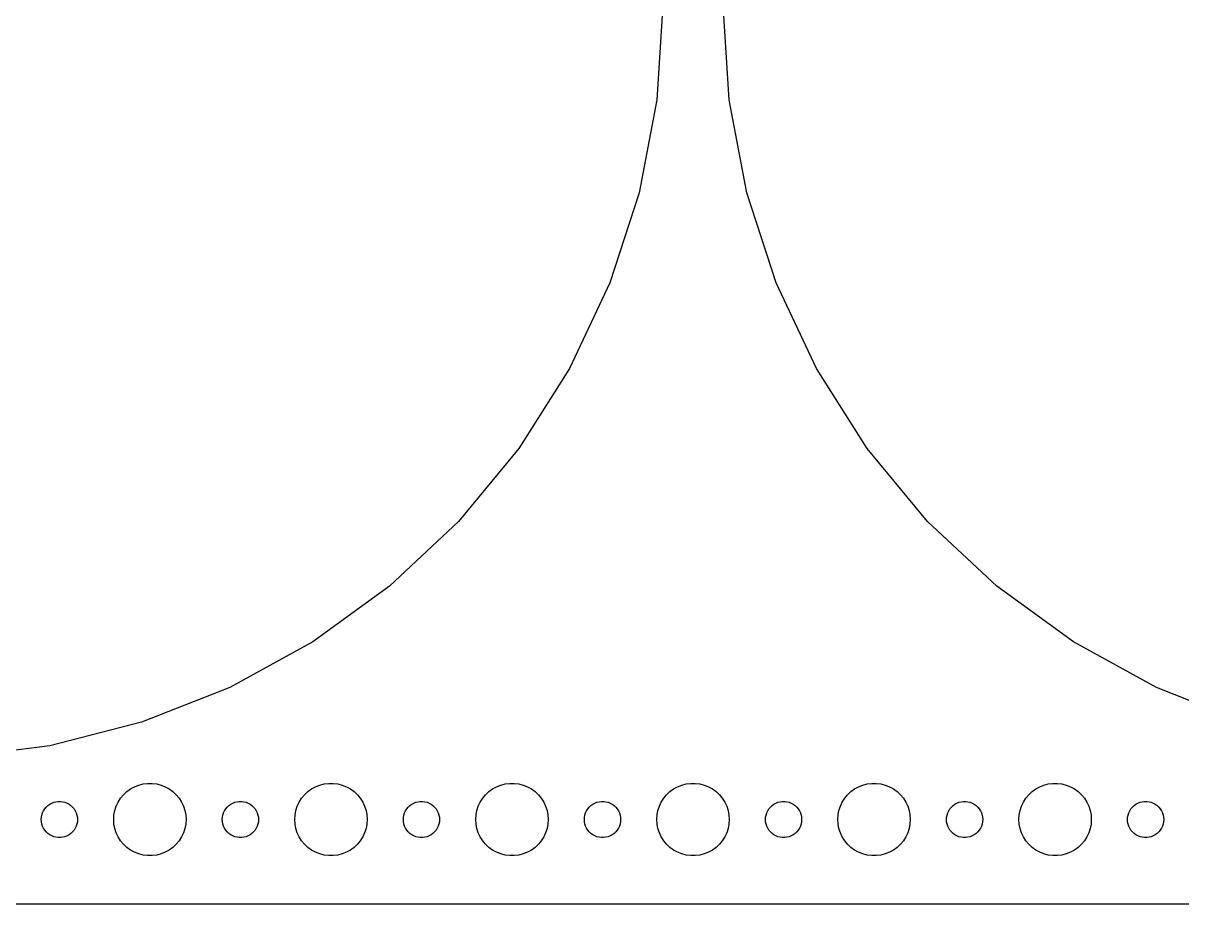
# Model space of a CAD drawing. Header units: metres. Extents: x -337 to 337, y -74 to 74.
# Drawn here: x 139.5 to 235.5, y -74.5 to -1.5 of the extents above; entities that cross this region are included whole.
import ezdxf

# ---------------------------------------------------------------- set-up
doc = ezdxf.new("R2010")
doc.units = ezdxf.units.M

msp = doc.modelspace()

# ---------------------------------------------------------------- linework, layer by layer
for p, q in [((192.5, 0), (192.007, -7.83331)), ((197.993, -7.83331), (197.5, 0)), ((192.007, -7.83331), (190.536, -15.5431)), ((199.464, -15.5431), (197.993, -7.83331)), ((190.536, -15.5431), (188.111, -23.0078)), ((201.889, -23.0078), (199.464, -15.5431)), ((188.111, -23.0078), (184.769, -30.1096)), ((205.231, -30.1096), (201.889, -23.0078)), ((184.769, -30.1096), (180.564, -36.7366)), ((209.436, -36.7366), (205.231, -30.1096)), ((180.564, -36.7366), (175.561, -42.7842)), ((214.439, -42.7842), (209.436, -36.7366)), ((175.561, -42.7842), (169.839, -48.1571)), ((220.161, -48.1571), (214.439, -42.7842)), ((169.839, -48.1571), (163.489, -52.7705)), ((226.511, -52.7705), (220.161, -48.1571)), ((163.489, -52.7705), (156.611, -56.5517)), ((233.389, -56.5517), (226.511, -52.7705)), ((156.611, -56.5517), (149.314, -59.441)), ((240.686, -59.441), (233.389, -56.5517)), ((149.314, -59.441), (141.711, -61.3929)), ((141.711, -61.3929), (133.924, -62.3767)), ((147.813, -65.4464), (148.088, -65.1885)), ((148.088, -65.1885), (148.393, -64.967)), ((148.393, -64.967), (148.723, -64.7855)), ((148.723, -64.7855), (149.073, -64.6468)), ((149.073, -64.6468), (149.438, -64.5531)), ((149.438, -64.5531), (149.812, -64.5059)), ((149.812, -64.5059), (150.188, -64.5059)), ((150.188, -64.5059), (150.562, -64.5531)), ((150.562, -64.5531), (150.927, -64.6468)), ((150.927, -64.6468), (151.277, -64.7855)), ((151.277, -64.7855), (151.607, -64.967)), ((151.607, -64.967), (151.912, -65.1885)), ((151.912, -65.1885), (152.187, -65.4464)), ((162.813, -65.4464), (163.088, -65.1885)), ((163.088, -65.1885), (163.393, -64.967)), ((163.393, -64.967), (163.723, -64.7855)), ((163.723, -64.7855), (164.073, -64.6468)), ((164.073, -64.6468), (164.438, -64.5531)), ((164.438, -64.5531), (164.812, -64.5059)), ((164.812, -64.5059), (165.188, -64.5059)), ((165.188, -64.5059), (165.562, -64.5531)), ((165.562, -64.5531), (165.927, -64.6468)), ((165.927, -64.6468), (166.277, -64.7855)), ((166.277, -64.7855), (166.607, -64.967)), ((166.607, -64.967), (166.912, -65.1885)), ((166.912, -65.1885), (167.187, -65.4464)), ((177.813, -65.4464), (178.088, -65.1885)), ((178.088, -65.1885), (178.393, -64.967)), ((178.393, -64.967), (178.723, -64.7855)), ((178.723, -64.7855), (179.073, -64.6468)), ((179.073, -64.6468), (179.438, -64.5531)), ((179.438, -64.5531), (179.812, -64.5059)), ((179.812, -64.5059), (180.188, -64.5059)), ((180.188, -64.5059), (180.562, -64.5531)), ((180.562, -64.5531), (180.927, -64.6468)), ((180.927, -64.6468), (181.277, -64.7855)), ((181.277, -64.7855), (181.607, -64.967)), ((181.607, -64.967), (181.912, -65.1885)), ((181.912, -65.1885), (182.187, -65.4464)), ((192.813, -65.4464), (193.088, -65.1885)), ((193.088, -65.1885), (193.393, -64.967)), ((193.393, -64.967), (193.723, -64.7855)), ((193.723, -64.7855), (194.073, -64.6468)), ((194.073, -64.6468), (194.438, -64.5531)), ((194.438, -64.5531), (194.812, -64.5059)), ((194.812, -64.5059), (195.188, -64.5059)), ((195.188, -64.5059), (195.562, -64.5531)), ((195.562, -64.5531), (195.927, -64.6468)), ((195.927, -64.6468), (196.277, -64.7855)), ((196.277, -64.7855), (196.607, -64.967)), ((196.607, -64.967), (196.912, -65.1885)), ((196.912, -65.1885), (197.187, -65.4464)), ((207.813, -65.4464), (208.088, -65.1885)), ((208.088, -65.1885), (208.393, -64.967)), ((208.393, -64.967), (208.723, -64.7855)), ((208.723, -64.7855), (209.073, -64.6468)), ((209.073, -64.6468), (209.438, -64.5531)), ((209.438, -64.5531), (209.812, -64.5059)), ((209.812, -64.5059), (210.188, -64.5059)), ((210.188, -64.5059), (210.562, -64.5531)), ((210.562, -64.5531), (210.927, -64.6468)), ((210.927, -64.6468), (211.277, -64.7855)), ((211.277, -64.7855), (211.607, -64.967)), ((211.607, -64.967), (211.912, -65.1885)), ((211.912, -65.1885), (212.187, -65.4464)), ((222.813, -65.4464), (223.088, -65.1885)), ((223.088, -65.1885), (223.393, -64.967)), ((223.393, -64.967), (223.723, -64.7855)), ((223.723, -64.7855), (224.073, -64.6468)), ((224.073, -64.6468), (224.438, -64.5531)), ((224.438, -64.5531), (224.812, -64.5059)), ((224.812, -64.5059), (225.188, -64.5059)), ((225.188, -64.5059), (225.562, -64.5531)), ((225.562, -64.5531), (225.927, -64.6468)), ((225.927, -64.6468), (226.277, -64.7855)), ((226.277, -64.7855), (226.607, -64.967)), ((226.607, -64.967), (226.912, -65.1885)), ((226.912, -65.1885), (227.187, -65.4464)), ((141.544, -66.3442), (141.696, -66.2335)), ((141.696, -66.2335), (141.861, -66.1428)), ((141.861, -66.1428), (142.036, -66.0734)), ((142.036, -66.0734), (142.219, -66.0266)), ((142.219, -66.0266), (142.406, -66.003)), ((142.406, -66.003), (142.594, -66.003)), ((142.594, -66.003), (142.781, -66.0266)), ((142.781, -66.0266), (142.964, -66.0734)), ((142.964, -66.0734), (143.139, -66.1428)), ((143.139, -66.1428), (143.304, -66.2335)), ((143.304, -66.2335), (143.456, -66.3442)), ((147.211, -66.3956), (147.371, -66.0547)), ((147.371, -66.0547), (147.573, -65.7366)), ((147.573, -65.7366), (147.813, -65.4464)), ((152.187, -65.4464), (152.427, -65.7366)), ((152.427, -65.7366), (152.629, -66.0547)), ((152.629, -66.0547), (152.789, -66.3956)), ((156.544, -66.3442), (156.696, -66.2335)), ((156.696, -66.2335), (156.861, -66.1428)), ((156.861, -66.1428), (157.036, -66.0734)), ((157.036, -66.0734), (157.219, -66.0266)), ((157.219, -66.0266), (157.406, -66.003)), ((157.406, -66.003), (157.594, -66.003)), ((157.594, -66.003), (157.781, -66.0266)), ((157.781, -66.0266), (157.964, -66.0734)), ((157.964, -66.0734), (158.139, -66.1428)), ((158.139, -66.1428), (158.304, -66.2335)), ((158.304, -66.2335), (158.456, -66.3442)), ((162.211, -66.3956), (162.371, -66.0547)), ((162.371, -66.0547), (162.573, -65.7366)), ((162.573, -65.7366), (162.813, -65.4464)), ((167.187, -65.4464), (167.427, -65.7366)), ((167.427, -65.7366), (167.629, -66.0547)), ((167.629, -66.0547), (167.789, -66.3956)), ((171.544, -66.3442), (171.696, -66.2335)), ((171.696, -66.2335), (171.861, -66.1428)), ((171.861, -66.1428), (172.036, -66.0734)), ((172.036, -66.0734), (172.219, -66.0266)), ((172.219, -66.0266), (172.406, -66.003)), ((172.406, -66.003), (172.594, -66.003)), ((172.594, -66.003), (172.781, -66.0266)), ((172.781, -66.0266), (172.964, -66.0734)), ((172.964, -66.0734), (173.139, -66.1428)), ((173.139, -66.1428), (173.304, -66.2335)), ((173.304, -66.2335), (173.456, -66.3442)), ((177.211, -66.3956), (177.371, -66.0547)), ((177.371, -66.0547), (177.573, -65.7366)), ((177.573, -65.7366), (177.813, -65.4464)), ((182.187, -65.4464), (182.427, -65.7366)), ((182.427, -65.7366), (182.629, -66.0547)), ((182.629, -66.0547), (182.789, -66.3956)), ((186.544, -66.3442), (186.696, -66.2335)), ((186.696, -66.2335), (186.861, -66.1428)), ((186.861, -66.1428), (187.036, -66.0734)), ((187.036, -66.0734), (187.219, -66.0266)), ((187.219, -66.0266), (187.406, -66.003)), ((187.406, -66.003), (187.594, -66.003)), ((187.594, -66.003), (187.781, -66.0266)), ((187.781, -66.0266), (187.964, -66.0734)), ((187.964, -66.0734), (188.139, -66.1428)), ((188.139, -66.1428), (188.304, -66.2335)), ((188.304, -66.2335), (188.456, -66.3442)), ((192.211, -66.3956), (192.371, -66.0547)), ((192.371, -66.0547), (192.573, -65.7366)), ((192.573, -65.7366), (192.813, -65.4464)), ((197.187, -65.4464), (197.427, -65.7366)), ((197.427, -65.7366), (197.629, -66.0547)), ((197.629, -66.0547), (197.789, -66.3956)), ((201.544, -66.3442), (201.696, -66.2335)), ((201.696, -66.2335), (201.861, -66.1428)), ((201.861, -66.1428), (202.036, -66.0734)), ((202.036, -66.0734), (202.219, -66.0266)), ((202.219, -66.0266), (202.406, -66.003)), ((202.406, -66.003), (202.594, -66.003)), ((202.594, -66.003), (202.781, -66.0266)), ((202.781, -66.0266), (202.964, -66.0734)), ((202.964, -66.0734), (203.139, -66.1428)), ((203.139, -66.1428), (203.304, -66.2335)), ((203.304, -66.2335), (203.456, -66.3442)), ((207.211, -66.3956), (207.371, -66.0547)), ((207.371, -66.0547), (207.573, -65.7366)), ((207.573, -65.7366), (207.813, -65.4464)), ((212.187, -65.4464), (212.427, -65.7366)), ((212.427, -65.7366), (212.629, -66.0547)), ((212.629, -66.0547), (212.789, -66.3956)), ((216.544, -66.3442), (216.696, -66.2335)), ((216.696, -66.2335), (216.861, -66.1428)), ((216.861, -66.1428), (217.036, -66.0734)), ((217.036, -66.0734), (217.219, -66.0266)), ((217.219, -66.0266), (217.406, -66.003)), ((217.406, -66.003), (217.594, -66.003)), ((217.594, -66.003), (217.781, -66.0266)), ((217.781, -66.0266), (217.964, -66.0734)), ((217.964, -66.0734), (218.139, -66.1428)), ((218.139, -66.1428), (218.304, -66.2335)), ((218.304, -66.2335), (218.456, -66.3442)), ((222.211, -66.3956), (222.371, -66.0547)), ((222.371, -66.0547), (222.573, -65.7366)), ((222.573, -65.7366), (222.813, -65.4464)), ((227.187, -65.4464), (227.427, -65.7366)), ((227.427, -65.7366), (227.629, -66.0547)), ((227.629, -66.0547), (227.789, -66.3956)), ((231.544, -66.3442), (231.696, -66.2335)), ((231.696, -66.2335), (231.861, -66.1428)), ((231.861, -66.1428), (232.036, -66.0734)), ((232.036, -66.0734), (232.219, -66.0266)), ((232.219, -66.0266), (232.406, -66.003)), ((232.406, -66.003), (232.594, -66.003)), ((232.594, -66.003), (232.781, -66.0266)), ((232.781, -66.0266), (232.964, -66.0734)), ((232.964, -66.0734), (233.139, -66.1428)), ((233.139, -66.1428), (233.304, -66.2335)), ((233.304, -66.2335), (233.456, -66.3442)), ((141.012, -67.312), (141.047, -67.127)), ((141.047, -67.127), (141.105, -66.9478)), ((141.105, -66.9478), (141.186, -66.7774)), ((141.186, -66.7774), (141.286, -66.6183)), ((141.286, -66.6183), (141.407, -66.4732)), ((141.407, -66.4732), (141.544, -66.3442)), ((143.456, -66.3442), (143.593, -66.4732)), ((143.593, -66.4732), (143.714, -66.6183)), ((143.714, -66.6183), (143.814, -66.7774)), ((143.814, -66.7774), (143.895, -66.9478)), ((143.895, -66.9478), (143.953, -67.127)), ((143.953, -67.127), (143.988, -67.312)), ((147, -67.5), (147.024, -67.124)), ((147.024, -67.124), (147.094, -66.7539)), ((147.094, -66.7539), (147.211, -66.3956)), ((152.789, -66.3956), (152.906, -66.7539)), ((152.906, -66.7539), (152.976, -67.124)), ((152.976, -67.124), (153, -67.5)), ((156.012, -67.312), (156.047, -67.127)), ((156.047, -67.127), (156.105, -66.9478)), ((156.105, -66.9478), (156.186, -66.7774)), ((156.186, -66.7774), (156.286, -66.6183)), ((156.286, -66.6183), (156.407, -66.4732)), ((156.407, -66.4732), (156.544, -66.3442)), ((158.456, -66.3442), (158.593, -66.4732)), ((158.593, -66.4732), (158.714, -66.6183)), ((158.714, -66.6183), (158.814, -66.7774)), ((158.814, -66.7774), (158.895, -66.9478)), ((158.895, -66.9478), (158.953, -67.127)), ((158.953, -67.127), (158.988, -67.312)), ((162, -67.5), (162.024, -67.124)), ((162.024, -67.124), (162.094, -66.7539)), ((162.094, -66.7539), (162.211, -66.3956)), ((167.789, -66.3956), (167.906, -66.7539)), ((167.906, -66.7539), (167.976, -67.124)), ((167.976, -67.124), (168, -67.5)), ((171.012, -67.312), (171.047, -67.127)), ((171.047, -67.127), (171.105, -66.9478)), ((171.105, -66.9478), (171.186, -66.7774)), ((171.186, -66.7774), (171.286, -66.6183)), ((171.286, -66.6183), (171.407, -66.4732)), ((171.407, -66.4732), (171.544, -66.3442)), ((173.456, -66.3442), (173.593, -66.4732)), ((173.593, -66.4732), (173.714, -66.6183)), ((173.714, -66.6183), (173.814, -66.7774)), ((173.814, -66.7774), (173.895, -66.9478)), ((173.895, -66.9478), (173.953, -67.127)), ((173.953, -67.127), (173.988, -67.312)), ((177, -67.5), (177.024, -67.124)), ((177.024, -67.124), (177.094, -66.7539)), ((177.094, -66.7539), (177.211, -66.3956)), ((182.789, -66.3956), (182.906, -66.7539)), ((182.906, -66.7539), (182.976, -67.124)), ((182.976, -67.124), (183, -67.5)), ((186.012, -67.312), (186.047, -67.127)), ((186.047, -67.127), (186.105, -66.9478)), ((186.105, -66.9478), (186.186, -66.7774)), ((186.186, -66.7774), (186.286, -66.6183)), ((186.286, -66.6183), (186.407, -66.4732)), ((186.407, -66.4732), (186.544, -66.3442)), ((188.456, -66.3442), (188.593, -66.4732)), ((188.593, -66.4732), (188.714, -66.6183)), ((188.714, -66.6183), (188.814, -66.7774)), ((188.814, -66.7774), (188.895, -66.9478)), ((188.895, -66.9478), (188.953, -67.127)), ((188.953, -67.127), (188.988, -67.312)), ((192, -67.5), (192.024, -67.124)), ((192.024, -67.124), (192.094, -66.7539)), ((192.094, -66.7539), (192.211, -66.3956)), ((197.789, -66.3956), (197.906, -66.7539)), ((197.906, -66.7539), (197.976, -67.124)), ((197.976, -67.124), (198, -67.5)), ((201.012, -67.312), (201.047, -67.127)), ((201.047, -67.127), (201.105, -66.9478)), ((201.105, -66.9478), (201.186, -66.7774)), ((201.186, -66.7774), (201.286, -66.6183)), ((201.286, -66.6183), (201.407, -66.4732)), ((201.407, -66.4732), (201.544, -66.3442)), ((203.456, -66.3442), (203.593, -66.4732)), ((203.593, -66.4732), (203.714, -66.6183)), ((203.714, -66.6183), (203.814, -66.7774)), ((203.814, -66.7774), (203.895, -66.9478)), ((203.895, -66.9478), (203.953, -67.127)), ((203.953, -67.127), (203.988, -67.312)), ((207, -67.5), (207.024, -67.124)), ((207.024, -67.124), (207.094, -66.7539)), ((207.094, -66.7539), (207.211, -66.3956)), ((212.789, -66.3956), (212.906, -66.7539)), ((212.906, -66.7539), (212.976, -67.124)), ((212.976, -67.124), (213, -67.5)), ((216.012, -67.312), (216.047, -67.127)), ((216.047, -67.127), (216.105, -66.9478)), ((216.105, -66.9478), (216.186, -66.7774)), ((216.186, -66.7774), (216.286, -66.6183)), ((216.286, -66.6183), (216.407, -66.4732)), ((216.407, -66.4732), (216.544, -66.3442)), ((218.456, -66.3442), (218.593, -66.4732)), ((218.593, -66.4732), (218.714, -66.6183)), ((218.714, -66.6183), (218.814, -66.7774)), ((218.814, -66.7774), (218.895, -66.9478)), ((218.895, -66.9478), (218.953, -67.127)), ((218.953, -67.127), (218.988, -67.312)), ((222, -67.5), (222.024, -67.124)), ((222.024, -67.124), (222.094, -66.7539)), ((222.094, -66.7539), (222.211, -66.3956)), ((227.789, -66.3956), (227.906, -66.7539)), ((227.906, -66.7539), (227.976, -67.124)), ((227.976, -67.124), (228, -67.5)), ((231.012, -67.312), (231.047, -67.127)), ((231.047, -67.127), (231.105, -66.9478)), ((231.105, -66.9478), (231.186, -66.7774)), ((231.186, -66.7774), (231.286, -66.6183)), ((231.286, -66.6183), (231.407, -66.4732)), ((231.407, -66.4732), (231.544, -66.3442)), ((233.456, -66.3442), (233.593, -66.4732)), ((233.593, -66.4732), (233.714, -66.6183)), ((233.714, -66.6183), (233.814, -66.7774)), ((233.814, -66.7774), (233.895, -66.9478)), ((233.895, -66.9478), (233.953, -67.127)), ((233.953, -67.127), (233.988, -67.312)), ((141, -67.5), (141.012, -67.312)), ((141.012, -67.688), (141, -67.5)), ((141.047, -67.873), (141.012, -67.688)), ((141.105, -68.0522), (141.047, -67.873)), ((141.186, -68.2226), (141.105, -68.0522)), ((143.895, -68.0522), (143.814, -68.2226)), ((143.953, -67.873), (143.895, -68.0522)), ((143.988, -67.688), (143.953, -67.873)), ((143.988, -67.312), (144, -67.5)), ((144, -67.5), (143.988, -67.688)), ((147.024, -67.876), (147, -67.5)), ((147.094, -68.2461), (147.024, -67.876)), ((152.976, -67.876), (152.906, -68.2461)), ((153, -67.5), (152.976, -67.876)), ((156, -67.5), (156.012, -67.312)), ((156.012, -67.688), (156, -67.5)), ((156.047, -67.873), (156.012, -67.688)), ((156.105, -68.0522), (156.047, -67.873)), ((156.186, -68.2226), (156.105, -68.0522)), ((158.895, -68.0522), (158.814, -68.2226)), ((158.953, -67.873), (158.895, -68.0522)), ((158.988, -67.688), (158.953, -67.873)), ((158.988, -67.312), (159, -67.5)), ((159, -67.5), (158.988, -67.688)), ((162.024, -67.876), (162, -67.5)), ((162.094, -68.2461), (162.024, -67.876)), ((167.976, -67.876), (167.906, -68.2461)), ((168, -67.5), (167.976, -67.876)), ((171, -67.5), (171.012, -67.312)), ((171.012, -67.688), (171, -67.5)), ((171.047, -67.873), (171.012, -67.688)), ((171.105, -68.0522), (171.047, -67.873)), ((171.186, -68.2226), (171.105, -68.0522)), ((173.895, -68.0522), (173.814, -68.2226)), ((173.953, -67.873), (173.895, -68.0522)), ((173.988, -67.688), (173.953, -67.873)), ((173.988, -67.312), (174, -67.5)), ((174, -67.5), (173.988, -67.688)), ((177.024, -67.876), (177, -67.5)), ((177.094, -68.2461), (177.024, -67.876)), ((182.976, -67.876), (182.906, -68.2461)), ((183, -67.5), (182.976, -67.876)), ((186, -67.5), (186.012, -67.312)), ((186.012, -67.688), (186, -67.5)), ((186.047, -67.873), (186.012, -67.688)), ((186.105, -68.0522), (186.047, -67.873)), ((186.186, -68.2226), (186.105, -68.0522)), ((188.895, -68.0522), (188.814, -68.2226)), ((188.953, -67.873), (188.895, -68.0522)), ((188.988, -67.688), (188.953, -67.873)), ((188.988, -67.312), (189, -67.5)), ((189, -67.5), (188.988, -67.688)), ((192.024, -67.876), (192, -67.5)), ((192.094, -68.2461), (192.024, -67.876)), ((197.976, -67.876), (197.906, -68.2461)), ((198, -67.5), (197.976, -67.876)), ((201, -67.5), (201.012, -67.312)), ((201.012, -67.688), (201, -67.5)), ((201.047, -67.873), (201.012, -67.688)), ((201.105, -68.0522), (201.047, -67.873)), ((201.186, -68.2226), (201.105, -68.0522)), ((203.895, -68.0522), (203.814, -68.2226)), ((203.953, -67.873), (203.895, -68.0522)), ((203.988, -67.688), (203.953, -67.873)), ((203.988, -67.312), (204, -67.5)), ((204, -67.5), (203.988, -67.688)), ((207.024, -67.876), (207, -67.5)), ((207.094, -68.2461), (207.024, -67.876)), ((212.976, -67.876), (212.906, -68.2461)), ((213, -67.5), (212.976, -67.876)), ((216, -67.5), (216.012, -67.312)), ((216.012, -67.688), (216, -67.5)), ((216.047, -67.873), (216.012, -67.688)), ((216.105, -68.0522), (216.047, -67.873)), ((216.186, -68.2226), (216.105, -68.0522)), ((218.895, -68.0522), (218.814, -68.2226)), ((218.953, -67.873), (218.895, -68.0522)), ((218.988, -67.688), (218.953, -67.873)), ((218.988, -67.312), (219, -67.5)), ((219, -67.5), (218.988, -67.688)), ((222.024, -67.876), (222, -67.5)), ((222.094, -68.2461), (222.024, -67.876)), ((227.976, -67.876), (227.906, -68.2461)), ((228, -67.5), (227.976, -67.876)), ((231, -67.5), (231.012, -67.312)), ((231.012, -67.688), (231, -67.5)), ((231.047, -67.873), (231.012, -67.688)), ((231.105, -68.0522), (231.047, -67.873)), ((231.186, -68.2226), (231.105, -68.0522)), ((233.895, -68.0522), (233.814, -68.2226)), ((233.953, -67.873), (233.895, -68.0522)), ((233.988, -67.688), (233.953, -67.873)), ((233.988, -67.312), (234, -67.5)), ((234, -67.5), (233.988, -67.688)), ((141.286, -68.3817), (141.186, -68.2226)), ((141.407, -68.5268), (141.286, -68.3817)), ((141.544, -68.6558), (141.407, -68.5268)), ((141.696, -68.7665), (141.544, -68.6558)), ((141.861, -68.8572), (141.696, -68.7665)), ((142.036, -68.9266), (141.861, -68.8572)), ((142.219, -68.9734), (142.036, -68.9266)), ((142.406, -68.997), (142.219, -68.9734)), ((142.594, -68.997), (142.406, -68.997)), ((142.781, -68.9734), (142.594, -68.997)), ((142.964, -68.9266), (142.781, -68.9734)), ((143.139, -68.8572), (142.964, -68.9266)), ((143.304, -68.7665), (143.139, -68.8572)), ((143.456, -68.6558), (143.304, -68.7665)), ((143.593, -68.5268), (143.456, -68.6558)), ((143.714, -68.3817), (143.593, -68.5268)), ((143.814, -68.2226), (143.714, -68.3817)), ((147.211, -68.6044), (147.094, -68.2461)), ((147.371, -68.9453), (147.211, -68.6044)), ((147.573, -69.2634), (147.371, -68.9453)), ((152.629, -68.9453), (152.427, -69.2634)), ((152.789, -68.6044), (152.629, -68.9453)), ((152.906, -68.2461), (152.789, -68.6044)), ((156.286, -68.3817), (156.186, -68.2226)), ((156.407, -68.5268), (156.286, -68.3817)), ((156.544, -68.6558), (156.407, -68.5268)), ((156.696, -68.7665), (156.544, -68.6558)), ((156.861, -68.8572), (156.696, -68.7665)), ((157.036, -68.9266), (156.861, -68.8572)), ((157.219, -68.9734), (157.036, -68.9266)), ((157.406, -68.997), (157.219, -68.9734)), ((157.594, -68.997), (157.406, -68.997)), ((157.781, -68.9734), (157.594, -68.997)), ((157.964, -68.9266), (157.781, -68.9734)), ((158.139, -68.8572), (157.964, -68.9266)), ((158.304, -68.7665), (158.139, -68.8572)), ((158.456, -68.6558), (158.304, -68.7665)), ((158.593, -68.5268), (158.456, -68.6558)), ((158.714, -68.3817), (158.593, -68.5268)), ((158.814, -68.2226), (158.714, -68.3817)), ((162.211, -68.6044), (162.094, -68.2461)), ((162.371, -68.9453), (162.211, -68.6044)), ((162.573, -69.2634), (162.371, -68.9453)), ((167.629, -68.9453), (167.427, -69.2634)), ((167.789, -68.6044), (167.629, -68.9453)), ((167.906, -68.2461), (167.789, -68.6044)), ((171.286, -68.3817), (171.186, -68.2226)), ((171.407, -68.5268), (171.286, -68.3817)), ((171.544, -68.6558), (171.407, -68.5268)), ((171.696, -68.7665), (171.544, -68.6558)), ((171.861, -68.8572), (171.696, -68.7665)), ((172.036, -68.9266), (171.861, -68.8572)), ((172.219, -68.9734), (172.036, -68.9266)), ((172.406, -68.997), (172.219, -68.9734)), ((172.594, -68.997), (172.406, -68.997)), ((172.781, -68.9734), (172.594, -68.997)), ((172.964, -68.9266), (172.781, -68.9734)), ((173.139, -68.8572), (172.964, -68.9266)), ((173.304, -68.7665), (173.139, -68.8572)), ((173.456, -68.6558), (173.304, -68.7665)), ((173.593, -68.5268), (173.456, -68.6558)), ((173.714, -68.3817), (173.593, -68.5268)), ((173.814, -68.2226), (173.714, -68.3817)), ((177.211, -68.6044), (177.094, -68.2461)), ((177.371, -68.9453), (177.211, -68.6044)), ((177.573, -69.2634), (177.371, -68.9453)), ((182.629, -68.9453), (182.427, -69.2634)), ((182.789, -68.6044), (182.629, -68.9453)), ((182.906, -68.2461), (182.789, -68.6044)), ((186.286, -68.3817), (186.186, -68.2226)), ((186.407, -68.5268), (186.286, -68.3817)), ((186.544, -68.6558), (186.407, -68.5268)), ((186.696, -68.7665), (186.544, -68.6558)), ((186.861, -68.8572), (186.696, -68.7665)), ((187.036, -68.9266), (186.861, -68.8572)), ((187.219, -68.9734), (187.036, -68.9266)), ((187.406, -68.997), (187.219, -68.9734)), ((187.594, -68.997), (187.406, -68.997)), ((187.781, -68.9734), (187.594, -68.997)), ((187.964, -68.9266), (187.781, -68.9734)), ((188.139, -68.8572), (187.964, -68.9266)), ((188.304, -68.7665), (188.139, -68.8572)), ((188.456, -68.6558), (188.304, -68.7665)), ((188.593, -68.5268), (188.456, -68.6558)), ((188.714, -68.3817), (188.593, -68.5268)), ((188.814, -68.2226), (188.714, -68.3817)), ((192.211, -68.6044), (192.094, -68.2461)), ((192.371, -68.9453), (192.211, -68.6044)), ((192.573, -69.2634), (192.371, -68.9453)), ((197.629, -68.9453), (197.427, -69.2634)), ((197.789, -68.6044), (197.629, -68.9453)), ((197.906, -68.2461), (197.789, -68.6044)), ((201.286, -68.3817), (201.186, -68.2226)), ((201.407, -68.5268), (201.286, -68.3817)), ((201.544, -68.6558), (201.407, -68.5268)), ((201.696, -68.7665), (201.544, -68.6558)), ((201.861, -68.8572), (201.696, -68.7665)), ((202.036, -68.9266), (201.861, -68.8572)), ((202.219, -68.9734), (202.036, -68.9266)), ((202.406, -68.997), (202.219, -68.9734)), ((202.594, -68.997), (202.406, -68.997)), ((202.781, -68.9734), (202.594, -68.997)), ((202.964, -68.9266), (202.781, -68.9734)), ((203.139, -68.8572), (202.964, -68.9266)), ((203.304, -68.7665), (203.139, -68.8572)), ((203.456, -68.6558), (203.304, -68.7665)), ((203.593, -68.5268), (203.456, -68.6558)), ((203.714, -68.3817), (203.593, -68.5268)), ((203.814, -68.2226), (203.714, -68.3817)), ((207.211, -68.6044), (207.094, -68.2461)), ((207.371, -68.9453), (207.211, -68.6044)), ((207.573, -69.2634), (207.371, -68.9453)), ((212.629, -68.9453), (212.427, -69.2634)), ((212.789, -68.6044), (212.629, -68.9453)), ((212.906, -68.2461), (212.789, -68.6044)), ((216.286, -68.3817), (216.186, -68.2226)), ((216.407, -68.5268), (216.286, -68.3817)), ((216.544, -68.6558), (216.407, -68.5268)), ((216.696, -68.7665), (216.544, -68.6558)), ((216.861, -68.8572), (216.696, -68.7665)), ((217.036, -68.9266), (216.861, -68.8572)), ((217.219, -68.9734), (217.036, -68.9266)), ((217.406, -68.997), (217.219, -68.9734)), ((217.594, -68.997), (217.406, -68.997)), ((217.781, -68.9734), (217.594, -68.997)), ((217.964, -68.9266), (217.781, -68.9734)), ((218.139, -68.8572), (217.964, -68.9266)), ((218.304, -68.7665), (218.139, -68.8572)), ((218.456, -68.6558), (218.304, -68.7665)), ((218.593, -68.5268), (218.456, -68.6558)), ((218.714, -68.3817), (218.593, -68.5268)), ((218.814, -68.2226), (218.714, -68.3817)), ((222.211, -68.6044), (222.094, -68.2461)), ((222.371, -68.9453), (222.211, -68.6044)), ((222.573, -69.2634), (222.371, -68.9453)), ((227.629, -68.9453), (227.427, -69.2634)), ((227.789, -68.6044), (227.629, -68.9453)), ((227.906, -68.2461), (227.789, -68.6044)), ((231.286, -68.3817), (231.186, -68.2226)), ((231.407, -68.5268), (231.286, -68.3817)), ((231.544, -68.6558), (231.407, -68.5268)), ((231.696, -68.7665), (231.544, -68.6558)), ((231.861, -68.8572), (231.696, -68.7665)), ((232.036, -68.9266), (231.861, -68.8572)), ((232.219, -68.9734), (232.036, -68.9266)), ((232.406, -68.997), (232.219, -68.9734)), ((232.594, -68.997), (232.406, -68.997)), ((232.781, -68.9734), (232.594, -68.997)), ((232.964, -68.9266), (232.781, -68.9734)), ((233.139, -68.8572), (232.964, -68.9266)), ((233.304, -68.7665), (233.139, -68.8572)), ((233.456, -68.6558), (233.304, -68.7665)), ((233.593, -68.5268), (233.456, -68.6558)), ((233.714, -68.3817), (233.593, -68.5268)), ((233.814, -68.2226), (233.714, -68.3817)), ((147.813, -69.5536), (147.573, -69.2634)), ((148.088, -69.8115), (147.813, -69.5536)), ((148.393, -70.033), (148.088, -69.8115)), ((148.723, -70.2145), (148.393, -70.033)), ((151.607, -70.033), (151.277, -70.2145)), ((151.912, -69.8115), (151.607, -70.033)), ((152.187, -69.5536), (151.912, -69.8115)), ((152.427, -69.2634), (152.187, -69.5536)), ((162.813, -69.5536), (162.573, -69.2634)), ((163.088, -69.8115), (162.813, -69.5536)), ((163.393, -70.033), (163.088, -69.8115)), ((163.723, -70.2145), (163.393, -70.033)), ((166.607, -70.033), (166.277, -70.2145)), ((166.912, -69.8115), (166.607, -70.033)), ((167.187, -69.5536), (166.912, -69.8115)), ((167.427, -69.2634), (167.187, -69.5536)), ((177.813, -69.5536), (177.573, -69.2634)), ((178.088, -69.8115), (177.813, -69.5536)), ((178.393, -70.033), (178.088, -69.8115)), ((178.723, -70.2145), (178.393, -70.033)), ((181.607, -70.033), (181.277, -70.2145)), ((181.912, -69.8115), (181.607, -70.033)), ((182.187, -69.5536), (181.912, -69.8115)), ((182.427, -69.2634), (182.187, -69.5536)), ((192.813, -69.5536), (192.573, -69.2634)), ((193.088, -69.8115), (192.813, -69.5536)), ((193.393, -70.033), (193.088, -69.8115)), ((193.723, -70.2145), (193.393, -70.033)), ((196.607, -70.033), (196.277, -70.2145)), ((196.912, -69.8115), (196.607, -70.033)), ((197.187, -69.5536), (196.912, -69.8115)), ((197.427, -69.2634), (197.187, -69.5536)), ((207.813, -69.5536), (207.573, -69.2634)), ((208.088, -69.8115), (207.813, -69.5536)), ((208.393, -70.033), (208.088, -69.8115)), ((208.723, -70.2145), (208.393, -70.033)), ((211.607, -70.033), (211.277, -70.2145)), ((211.912, -69.8115), (211.607, -70.033)), ((212.187, -69.5536), (211.912, -69.8115)), ((212.427, -69.2634), (212.187, -69.5536)), ((222.813, -69.5536), (222.573, -69.2634)), ((223.088, -69.8115), (222.813, -69.5536)), ((223.393, -70.033), (223.088, -69.8115)), ((223.723, -70.2145), (223.393, -70.033)), ((226.607, -70.033), (226.277, -70.2145)), ((226.912, -69.8115), (226.607, -70.033)), ((227.187, -69.5536), (226.912, -69.8115)), ((227.427, -69.2634), (227.187, -69.5536)), ((149.073, -70.3532), (148.723, -70.2145)), ((149.438, -70.4469), (149.073, -70.3532)), ((149.812, -70.4941), (149.438, -70.4469)), ((150.188, -70.4941), (149.812, -70.4941)), ((150.562, -70.4469), (150.188, -70.4941)), ((150.927, -70.3532), (150.562, -70.4469)), ((151.277, -70.2145), (150.927, -70.3532)), ((164.073, -70.3532), (163.723, -70.2145)), ((164.438, -70.4469), (164.073, -70.3532)), ((164.812, -70.4941), (164.438, -70.4469)), ((165.188, -70.4941), (164.812, -70.4941)), ((165.562, -70.4469), (165.188, -70.4941)), ((165.927, -70.3532), (165.562, -70.4469)), ((166.277, -70.2145), (165.927, -70.3532)), ((179.073, -70.3532), (178.723, -70.2145)), ((179.438, -70.4469), (179.073, -70.3532)), ((179.812, -70.4941), (179.438, -70.4469)), ((180.188, -70.4941), (179.812, -70.4941)), ((180.562, -70.4469), (180.188, -70.4941)), ((180.927, -70.3532), (180.562, -70.4469)), ((181.277, -70.2145), (180.927, -70.3532)), ((194.073, -70.3532), (193.723, -70.2145)), ((194.438, -70.4469), (194.073, -70.3532)), ((194.812, -70.4941), (194.438, -70.4469)), ((195.188, -70.4941), (194.812, -70.4941)), ((195.562, -70.4469), (195.188, -70.4941)), ((195.927, -70.3532), (195.562, -70.4469)), ((196.277, -70.2145), (195.927, -70.3532)), ((209.073, -70.3532), (208.723, -70.2145)), ((209.438, -70.4469), (209.073, -70.3532)), ((209.812, -70.4941), (209.438, -70.4469)), ((210.188, -70.4941), (209.812, -70.4941)), ((210.562, -70.4469), (210.188, -70.4941)), ((210.927, -70.3532), (210.562, -70.4469)), ((211.277, -70.2145), (210.927, -70.3532)), ((224.073, -70.3532), (223.723, -70.2145)), ((224.438, -70.4469), (224.073, -70.3532)), ((224.812, -70.4941), (224.438, -70.4469)), ((225.188, -70.4941), (224.812, -70.4941)), ((225.562, -70.4469), (225.188, -70.4941)), ((225.927, -70.3532), (225.562, -70.4469)), ((226.277, -70.2145), (225.927, -70.3532)), ((-332.314, -74.4901), (332.314, -74.4901))]:
    msp.add_line(p, q)

doc.saveas('drawing.dxf')
